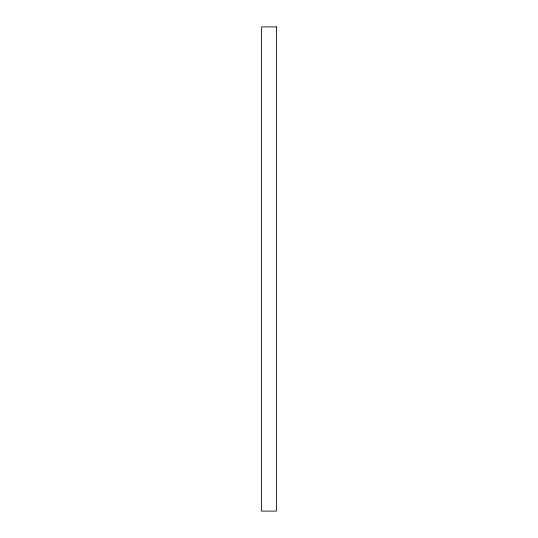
<?xml version="1.0" encoding="UTF-8"?>
<svg xmlns="http://www.w3.org/2000/svg" width="538" height="538" viewBox="0 0 538 538"><rect width="100%" height="100%" fill="white"/><g stroke="black" fill="none" stroke-linecap="round" stroke-linejoin="round"><path stroke-width="0.81" d="M276.485 26.9L261.515 26.9L261.515 511.1L276.485 511.1L276.485 26.9"/></g></svg>
